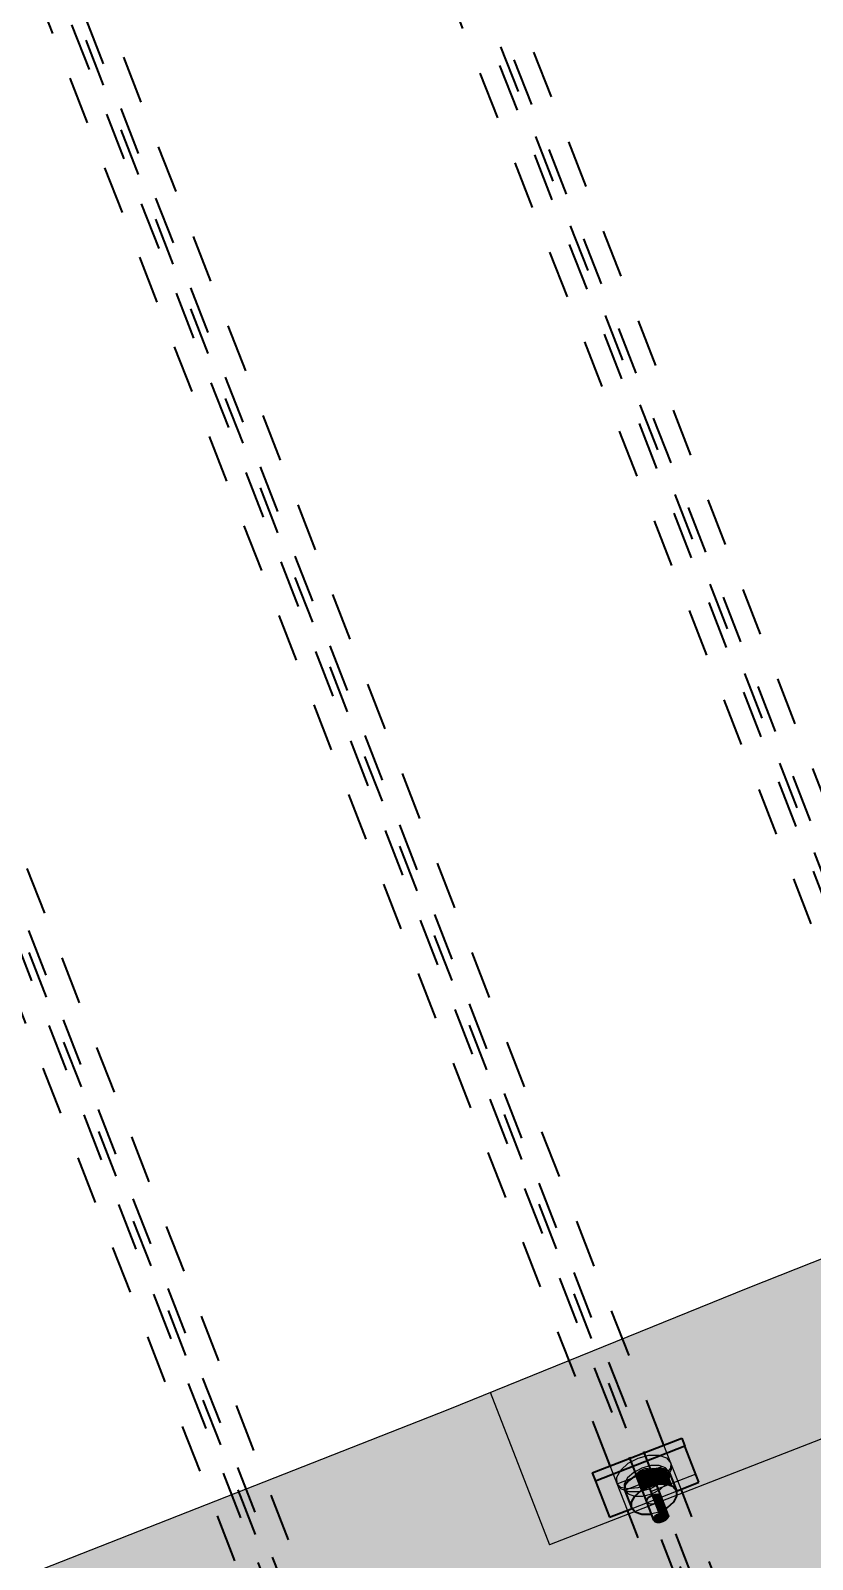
# Model space of a CAD drawing. Header units: metres. Extents: x 2688466 to 2688595, y 1221626 to 1221756.
# Drawn here: x 2688555.185 to 2688556.814, y 1221700.947 to 1221704.13 of the extents above; entities that cross this region are included whole.
import ezdxf

# ---------------------------------------------------------------- set-up
doc = ezdxf.new("R2010")
doc.units = ezdxf.units.M
doc.linetypes.add('AUSGEZOGEN', pattern=[0])
doc.linetypes.add('VERDECKT2_S2', pattern=[0.15, 0.1, -0.05])
for name, color, linetype, lineweight in [('Beton Ansicht', 7, 'AUSGEZOGEN', 35), ('Schnittbeschriftung', 7, 'AUSGEZOGEN', 50), ('Standard', 7, 'AUSGEZOGEN', 13)]:
    doc.layers.add(name, color=color, linetype=linetype, lineweight=lineweight)

msp = doc.modelspace()

# ---------------------------------------------------------------- hatches: boundary and pattern name
at = {"layer": 'Beton Ansicht', "linetype": 'AUSGEZOGEN', "lineweight": 13, "transparency": 33554687}
for color, points in [(6, [(2688556.3551, 1221701.1273), (2688556.3617, 1221701.1102), (2688556.5481, 1221701.1828), (2688556.5415, 1221701.1999)]), (6, [(2688556.3617, 1221701.1102), (2688556.3909, 1221701.0353), (2688556.4379, 1221701.0536), (2688556.4371, 1221701.0546), (2688556.4223, 1221701.0924), (2688556.423, 1221701.1011), (2688556.4307, 1221701.1112), (2688556.4442, 1221701.1213), (2688556.4615, 1221701.1297), (2688556.4799, 1221701.1351), (2688556.4966, 1221701.1369), (2688556.5091, 1221701.1346), (2688556.5155, 1221701.1287), (2688556.5303, 1221701.0908), (2688556.5303, 1221701.0896), (2688556.5773, 1221701.1079), (2688556.5481, 1221701.1828)]), (5, [(2688556.4366, 1221701.0662), (2688556.4434, 1221701.0788), (2688556.4307, 1221701.1112), (2688556.423, 1221701.1011)]), (5, [(2688556.4434, 1221701.0788), (2688556.4562, 1221701.0904), (2688556.4442, 1221701.1213), (2688556.4307, 1221701.1112)]), (5, [(2688556.4562, 1221701.0904), (2688556.4733, 1221701.0994), (2688556.4615, 1221701.1297), (2688556.4442, 1221701.1213)]), (5, [(2688556.4733, 1221701.0994), (2688556.4919, 1221701.1043), (2688556.4799, 1221701.1351), (2688556.4615, 1221701.1297)]), (5, [(2688556.4919, 1221701.1043), (2688556.5092, 1221701.1044), (2688556.4966, 1221701.1369), (2688556.4799, 1221701.1351)]), (5, [(2688556.5092, 1221701.1044), (2688556.5227, 1221701.0997), (2688556.5091, 1221701.1346), (2688556.4966, 1221701.1369)]), (5, [(2688556.5227, 1221701.0997), (2688556.5303, 1221701.0908), (2688556.5155, 1221701.1287), (2688556.5091, 1221701.1346)]), (5, [(2688556.4371, 1221701.0546), (2688556.4366, 1221701.0662), (2688556.423, 1221701.1011), (2688556.4223, 1221701.0924)]), (5, [(2688556.5111, 1221701.055), (2688556.524, 1221701.0666), (2688556.5307, 1221701.0792), (2688556.5303, 1221701.0908), (2688556.5227, 1221701.0997), (2688556.5092, 1221701.1044), (2688556.4919, 1221701.1043), (2688556.4733, 1221701.0994), (2688556.4562, 1221701.0904), (2688556.4434, 1221701.0788), (2688556.4366, 1221701.0662), (2688556.4371, 1221701.0546), (2688556.4446, 1221701.0457), (2688556.4581, 1221701.041), (2688556.4754, 1221701.0411), (2688556.4785, 1221701.0419), (2688556.4688, 1221701.0669), (2688556.4686, 1221701.0706), (2688556.4708, 1221701.0746), (2688556.4749, 1221701.0784), (2688556.4803, 1221701.0813), (2688556.4863, 1221701.0828), (2688556.4919, 1221701.0829), (2688556.4962, 1221701.0813), (2688556.4986, 1221701.0785), (2688556.5083, 1221701.0535)]), (5, [(2688556.4856, 1221701.0365), (2688556.4897, 1221701.0402), (2688556.4749, 1221701.0784), (2688556.4708, 1221701.0746)]), (5, [(2688556.4897, 1221701.0402), (2688556.4952, 1221701.0431), (2688556.4803, 1221701.0813), (2688556.4749, 1221701.0784)]), (5, [(2688556.4952, 1221701.0431), (2688556.5012, 1221701.0447), (2688556.4863, 1221701.0828), (2688556.4803, 1221701.0813)]), (5, [(2688556.5012, 1221701.0447), (2688556.5067, 1221701.0447), (2688556.4919, 1221701.0829), (2688556.4863, 1221701.0828)]), (5, [(2688556.5067, 1221701.0447), (2688556.511, 1221701.0432), (2688556.4962, 1221701.0813), (2688556.4919, 1221701.0829)]), (5, [(2688556.511, 1221701.0432), (2688556.5134, 1221701.0403), (2688556.4986, 1221701.0785), (2688556.4962, 1221701.0813)]), (5, [(2688556.4835, 1221701.0324), (2688556.4856, 1221701.0365), (2688556.4708, 1221701.0746), (2688556.4686, 1221701.0706)]), (5, [(2688556.4836, 1221701.0287), (2688556.4835, 1221701.0324), (2688556.4686, 1221701.0706), (2688556.4688, 1221701.0669)]), (5, [(2688556.5114, 1221701.0326), (2688556.5136, 1221701.0366), (2688556.5134, 1221701.0403), (2688556.511, 1221701.0432), (2688556.5067, 1221701.0447), (2688556.5012, 1221701.0447), (2688556.4952, 1221701.0431), (2688556.4897, 1221701.0402), (2688556.4856, 1221701.0365), (2688556.4835, 1221701.0324), (2688556.4836, 1221701.0287), (2688556.486, 1221701.0259), (2688556.4903, 1221701.0244), (2688556.4959, 1221701.0244), (2688556.5019, 1221701.026), (2688556.5073, 1221701.0289)])]:
    msp.add_hatch(color=color, dxfattribs=at).paths.add_polyline_path(points)
at = {"layer": 'Standard', "linetype": 'AUSGEZOGEN', "lineweight": 13, "transparency": 33554559}
h = msp.add_hatch(color=7, dxfattribs=at)
h.set_gradient(color1=(140, 255, 140), color2=(140, 255, 140), one_color=1)
h.paths.add_polyline_path([(2688556.6801, 1221701.5129), (2688556.0548, 1221701.2597), (2688551.9919, 1221699.6639), (2688551.4983, 1221699.4705), (2688548.6365, 1221698.3814), (2688546.3199, 1221697.5047), (2688546.049, 1221697.4036), (2688543.6358, 1221696.4948), (2688543.975, 1221695.6237), (2688560.9653, 1221702.2407), (2688560.639, 1221703.0785)], flags=0)
at = {"layer": 'Standard', "linetype": 'AUSGEZOGEN', "lineweight": 25, "transparency": 33554687}
h = msp.add_hatch(dxfattribs=at)
h.set_pattern_fill('MUSTER', scale=0.6975, angle=201.28, style=0, pattern_type=2)
h.set_pattern_definition([(201.28, (2688527.2504, 1221729.3488), (-0.396802, -0.903084), [0.6975, -0.6975]), (291.28, (2688527.2504, 1221729.3488), (0.903084, -0.396802), [0.6975, -0.6975])])
h.paths.add_polyline_path([(2688556.0548, 1221701.2597), (2688551.9919, 1221699.6639), (2688551.4983, 1221699.4705), (2688548.6365, 1221698.3814), (2688546.3199, 1221697.5047), (2688546.049, 1221697.4036), (2688543.6358, 1221696.4948), (2688543.975, 1221695.6237), (2688560.9653, 1221702.2407), (2688560.639, 1221703.0785), (2688556.6801, 1221701.5129)], flags=0)

# ---------------------------------------------------------------- linework, layer by layer
at = {"layer": 'Beton Ansicht', "linetype": 'VERDECKT2_S2', "lineweight": 35, "transparency": 33554687}
for p, q in [((2688557.3624, 1221701.0208), (2688555.4061, 1221706.044)), ((2688557.3176, 1221701.18), (2688555.4319, 1221706.0219)), ((2688557.3586, 1221701.196), (2688555.4729, 1221706.0379)), ((2688557.2468, 1221701.1524), (2688555.361, 1221705.9943)), ((2688557.2878, 1221701.1684), (2688555.402, 1221706.0103)), ((2688556.4985, 1221701.0345), (2688554.6667, 1221705.738)), ((2688556.5042, 1221701.1853), (2688554.7351, 1221705.7277)), ((2688556.4688, 1221701.0669), (2688554.6643, 1221705.7002)), ((2688556.4986, 1221701.0785), (2688554.6941, 1221705.7118)), ((2688556.3924, 1221701.1418), (2688554.6233, 1221705.6842)), ((2688555.8715, 1221700.4402), (2688553.9151, 1221705.4634)), ((2688555.8707, 1221700.4863), (2688553.9409, 1221705.4412)), ((2688555.8677, 1221700.6153), (2688553.9819, 1221705.4572)), ((2688555.7558, 1221700.5718), (2688553.8701, 1221705.4137)), ((2688555.8408, 1221700.4747), (2688553.9111, 1221705.4296)), ((2688556.7075, 1221700.6634), (2688556.54, 1221701.0934)), ((2688556.5957, 1221700.6198), (2688556.4282, 1221701.0499)), ((2688556.6807, 1221700.5228), (2688556.4836, 1221701.0287)), ((2688556.6472, 1221700.6529), (2688556.4985, 1221701.0345)), ((2688556.7105, 1221700.5344), (2688556.5134, 1221701.0403))]:
    msp.add_line(p, q, dxfattribs=at)
at = {"layer": 'Beton Ansicht', "linetype": 'AUSGEZOGEN', "lineweight": 35, "transparency": 33554687}
for p, q in [((2688556.3551, 1221701.1273), (2688556.5415, 1221701.1999)), ((2688556.5481, 1221701.1828), (2688556.3617, 1221701.1102)), ((2688556.5415, 1221701.1999), (2688556.5481, 1221701.1828)), ((2688556.5773, 1221701.1079), (2688556.5481, 1221701.1828)), ((2688556.3551, 1221701.1273), (2688556.3617, 1221701.1102)), ((2688556.3617, 1221701.1102), (2688556.3909, 1221701.0353)), ((2688556.4307, 1221701.1112), (2688556.423, 1221701.1011)), ((2688556.4442, 1221701.1213), (2688556.4307, 1221701.1112)), ((2688556.4615, 1221701.1297), (2688556.4442, 1221701.1213)), ((2688556.4799, 1221701.1351), (2688556.4615, 1221701.1297)), ((2688556.4966, 1221701.1369), (2688556.4799, 1221701.1351)), ((2688556.5091, 1221701.1346), (2688556.4966, 1221701.1369)), ((2688556.5155, 1221701.1287), (2688556.5091, 1221701.1346)), ((2688556.5155, 1221701.1287), (2688556.5303, 1221701.0908)), ((2688556.423, 1221701.1011), (2688556.4223, 1221701.0924)), ((2688556.4223, 1221701.0924), (2688556.4371, 1221701.0546)), ((2688556.4366, 1221701.0662), (2688556.4434, 1221701.0788)), ((2688556.4434, 1221701.0788), (2688556.4562, 1221701.0904)), ((2688556.4562, 1221701.0904), (2688556.4733, 1221701.0994)), ((2688556.4708, 1221701.0746), (2688556.4749, 1221701.0784)), ((2688556.4733, 1221701.0994), (2688556.4919, 1221701.1043)), ((2688556.4749, 1221701.0784), (2688556.4803, 1221701.0813)), ((2688556.4803, 1221701.0813), (2688556.4863, 1221701.0828)), ((2688556.4863, 1221701.0828), (2688556.4919, 1221701.0829)), ((2688556.4919, 1221701.1043), (2688556.5092, 1221701.1044)), ((2688556.4919, 1221701.0829), (2688556.4962, 1221701.0813)), ((2688556.4962, 1221701.0813), (2688556.4986, 1221701.0785)), ((2688556.5134, 1221701.0403), (2688556.4986, 1221701.0785)), ((2688556.5092, 1221701.1044), (2688556.5227, 1221701.0997)), ((2688556.5227, 1221701.0997), (2688556.5303, 1221701.0908)), ((2688556.5307, 1221701.0792), (2688556.524, 1221701.0666)), ((2688556.5303, 1221701.0896), (2688556.5773, 1221701.1079)), ((2688556.5303, 1221701.0908), (2688556.5307, 1221701.0792)), ((2688556.3909, 1221701.0353), (2688556.4379, 1221701.0536)), ((2688556.4371, 1221701.0546), (2688556.4366, 1221701.0662)), ((2688556.4446, 1221701.0457), (2688556.4371, 1221701.0546)), ((2688556.4686, 1221701.0706), (2688556.4708, 1221701.0746)), ((2688556.4688, 1221701.0669), (2688556.4686, 1221701.0706)), ((2688556.4836, 1221701.0287), (2688556.4688, 1221701.0669)), ((2688556.5111, 1221701.055), (2688556.5083, 1221701.0535)), ((2688556.524, 1221701.0666), (2688556.5111, 1221701.055)), ((2688556.4581, 1221701.041), (2688556.4446, 1221701.0457)), ((2688556.4754, 1221701.0411), (2688556.4581, 1221701.041)), ((2688556.4785, 1221701.0419), (2688556.4754, 1221701.0411)), ((2688556.4835, 1221701.0324), (2688556.4856, 1221701.0365)), ((2688556.4836, 1221701.0287), (2688556.4835, 1221701.0324)), ((2688556.486, 1221701.0259), (2688556.4836, 1221701.0287)), ((2688556.4856, 1221701.0365), (2688556.4897, 1221701.0402)), ((2688556.4903, 1221701.0244), (2688556.486, 1221701.0259)), ((2688556.4897, 1221701.0402), (2688556.4952, 1221701.0431)), ((2688556.4959, 1221701.0244), (2688556.4903, 1221701.0244)), ((2688556.4952, 1221701.0431), (2688556.5012, 1221701.0447)), ((2688556.5019, 1221701.026), (2688556.4959, 1221701.0244)), ((2688556.5012, 1221701.0447), (2688556.5067, 1221701.0447)), ((2688556.5073, 1221701.0289), (2688556.5019, 1221701.026)), ((2688556.5067, 1221701.0447), (2688556.511, 1221701.0432)), ((2688556.5114, 1221701.0326), (2688556.5073, 1221701.0289)), ((2688556.511, 1221701.0432), (2688556.5134, 1221701.0403)), ((2688556.5136, 1221701.0366), (2688556.5114, 1221701.0326)), ((2688556.5134, 1221701.0403), (2688556.5136, 1221701.0366))]:
    msp.add_line(p, q, dxfattribs=at)
at = {"layer": 'Beton Ansicht', "linetype": 'VERDECKT2_S2', "lineweight": 25, "transparency": 33554687}
for p, q in [((2688556.5188, 1221701.1479), (2688556.5042, 1221701.1853)), ((2688556.4069, 1221701.1044), (2688556.5188, 1221701.1479)), ((2688556.4145, 1221701.1334), (2688556.4299, 1221701.1474)), ((2688556.4299, 1221701.1474), (2688556.4504, 1221701.1582)), ((2688556.4504, 1221701.1582), (2688556.4727, 1221701.1641)), ((2688556.477, 1221701.1425), (2688556.4584, 1221701.1376)), ((2688556.4727, 1221701.1641), (2688556.4936, 1221701.1642)), ((2688556.4944, 1221701.1426), (2688556.477, 1221701.1425)), ((2688556.4936, 1221701.1642), (2688556.5097, 1221701.1585)), ((2688556.5079, 1221701.1379), (2688556.4944, 1221701.1426)), ((2688556.5097, 1221701.1585), (2688556.5188, 1221701.1479)), ((2688556.5188, 1221701.1479), (2688556.5179, 1221701.1375)), ((2688556.5188, 1221701.1479), (2688556.5193, 1221701.134)), ((2688556.54, 1221701.0934), (2688556.5188, 1221701.1479)), ((2688556.5706, 1221701.125), (2688556.3843, 1221701.0524)), ((2688556.4069, 1221701.1044), (2688556.3924, 1221701.1418)), ((2688556.4064, 1221701.1183), (2688556.4145, 1221701.1334)), ((2688556.4069, 1221701.1044), (2688556.4064, 1221701.1183)), ((2688556.4285, 1221701.1169), (2688556.4218, 1221701.1043)), ((2688556.423, 1221701.0918), (2688556.5154, 1221701.1278)), ((2688556.4414, 1221701.1286), (2688556.4285, 1221701.1169)), ((2688556.4584, 1221701.1376), (2688556.4414, 1221701.1286)), ((2688556.4478, 1221701.124), (2688556.45, 1221701.1281)), ((2688556.4479, 1221701.1203), (2688556.4478, 1221701.124)), ((2688556.4479, 1221701.1203), (2688556.4482, 1221701.1231)), ((2688556.4504, 1221701.1175), (2688556.4479, 1221701.1203)), ((2688556.45, 1221701.1184), (2688556.4479, 1221701.1203)), ((2688556.4482, 1221701.1231), (2688556.4506, 1221701.1263)), ((2688556.45, 1221701.1281), (2688556.4541, 1221701.1318)), ((2688556.454, 1221701.1177), (2688556.45, 1221701.1184)), ((2688556.4547, 1221701.116), (2688556.4504, 1221701.1175)), ((2688556.4506, 1221701.1263), (2688556.455, 1221701.1296)), ((2688556.4559, 1221701.1128), (2688556.4538, 1221701.1088)), ((2688556.4593, 1221701.1183), (2688556.454, 1221701.1177)), ((2688556.4541, 1221701.1318), (2688556.4595, 1221701.1347)), ((2688556.4567, 1221701.1108), (2688556.4542, 1221701.1075)), ((2688556.4602, 1221701.116), (2688556.4547, 1221701.116)), ((2688556.455, 1221701.1296), (2688556.4605, 1221701.1322)), ((2688556.46, 1221701.1165), (2688556.4559, 1221701.1128)), ((2688556.461, 1221701.114), (2688556.4567, 1221701.1108)), ((2688556.4652, 1221701.12), (2688556.4593, 1221701.1183)), ((2688556.4595, 1221701.1347), (2688556.4655, 1221701.1363)), ((2688556.4655, 1221701.1194), (2688556.46, 1221701.1165)), ((2688556.4662, 1221701.1176), (2688556.4602, 1221701.116)), ((2688556.4605, 1221701.1322), (2688556.4664, 1221701.134)), ((2688556.4665, 1221701.1167), (2688556.461, 1221701.114)), ((2688556.4708, 1221701.1227), (2688556.4652, 1221701.12)), ((2688556.4655, 1221701.1363), (2688556.471, 1221701.1363)), ((2688556.4714, 1221701.121), (2688556.4655, 1221701.1194)), ((2688556.4716, 1221701.1205), (2688556.4662, 1221701.1176)), ((2688556.4664, 1221701.134), (2688556.4717, 1221701.1346)), ((2688556.4724, 1221701.1184), (2688556.4665, 1221701.1167)), ((2688556.4751, 1221701.1259), (2688556.4708, 1221701.1227)), ((2688556.471, 1221701.1363), (2688556.4754, 1221701.1348)), ((2688556.477, 1221701.121), (2688556.4714, 1221701.121)), ((2688556.4758, 1221701.1242), (2688556.4716, 1221701.1205)), ((2688556.4717, 1221701.1346), (2688556.4757, 1221701.1338)), ((2688556.4925, 1221701.1133), (2688556.4718, 1221701.1032)), ((2688556.4778, 1221701.119), (2688556.4724, 1221701.1184)), ((2688556.4775, 1221701.1292), (2688556.4751, 1221701.1259)), ((2688556.4754, 1221701.1348), (2688556.4778, 1221701.1319)), ((2688556.4757, 1221701.1338), (2688556.4778, 1221701.1319)), ((2688556.4779, 1221701.1282), (2688556.4758, 1221701.1242)), ((2688556.4768, 1221701.1071), (2688556.4811, 1221701.1103)), ((2688556.4813, 1221701.1195), (2688556.477, 1221701.121)), ((2688556.4778, 1221701.1319), (2688556.4775, 1221701.1292)), ((2688556.4778, 1221701.1319), (2688556.4779, 1221701.1282)), ((2688556.4818, 1221701.1183), (2688556.4778, 1221701.119)), ((2688556.4811, 1221701.1103), (2688556.4836, 1221701.1136)), ((2688556.4837, 1221701.1167), (2688556.4813, 1221701.1195)), ((2688556.4817, 1221701.1089), (2688556.4838, 1221701.113)), ((2688556.4838, 1221701.1164), (2688556.4818, 1221701.1183)), ((2688556.4836, 1221701.1136), (2688556.4838, 1221701.1164)), ((2688556.4838, 1221701.113), (2688556.4837, 1221701.1167)), ((2688556.5087, 1221701.1253), (2688556.4925, 1221701.1133)), ((2688556.5112, 1221701.1189), (2688556.4958, 1221701.1048)), ((2688556.5154, 1221701.129), (2688556.5079, 1221701.1379)), ((2688556.5179, 1221701.1375), (2688556.5087, 1221701.1253)), ((2688556.5091, 1221701.1048), (2688556.5158, 1221701.1174)), ((2688556.5193, 1221701.134), (2688556.5112, 1221701.1189)), ((2688556.5158, 1221701.1174), (2688556.5154, 1221701.129)), ((2688556.5154, 1221701.129), (2688556.5155, 1221701.1287)), ((2688556.5154, 1221701.1278), (2688556.5155, 1221701.1287)), ((2688556.416, 1221701.0937), (2688556.4069, 1221701.1044)), ((2688556.4146, 1221701.0972), (2688556.4069, 1221701.1044)), ((2688556.4282, 1221701.0499), (2688556.4069, 1221701.1044)), ((2688556.4296, 1221701.0945), (2688556.4146, 1221701.0972)), ((2688556.4322, 1221701.0881), (2688556.416, 1221701.0937)), ((2688556.4218, 1221701.1043), (2688556.4222, 1221701.0927)), ((2688556.4222, 1221701.0927), (2688556.4297, 1221701.0839)), ((2688556.4222, 1221701.0927), (2688556.4223, 1221701.0924)), ((2688556.4223, 1221701.0924), (2688556.423, 1221701.0918)), ((2688556.4497, 1221701.0966), (2688556.4296, 1221701.0945)), ((2688556.4297, 1221701.0839), (2688556.4432, 1221701.0791)), ((2688556.453, 1221701.0882), (2688556.4322, 1221701.0881)), ((2688556.4379, 1221701.0536), (2688556.5303, 1221701.0896)), ((2688556.4432, 1221701.0791), (2688556.4606, 1221701.0792)), ((2688556.4718, 1221701.1032), (2688556.4497, 1221701.0966)), ((2688556.4753, 1221701.0941), (2688556.453, 1221701.0882)), ((2688556.4538, 1221701.1088), (2688556.4539, 1221701.1051)), ((2688556.4539, 1221701.1051), (2688556.4563, 1221701.1022)), ((2688556.4542, 1221701.1075), (2688556.454, 1221701.1048)), ((2688556.454, 1221701.1048), (2688556.4561, 1221701.1029)), ((2688556.4561, 1221701.1029), (2688556.4601, 1221701.1021)), ((2688556.4563, 1221701.1022), (2688556.4606, 1221701.1007)), ((2688556.4601, 1221701.1021), (2688556.4654, 1221701.1027)), ((2688556.4606, 1221701.1007), (2688556.4662, 1221701.1007)), ((2688556.4606, 1221701.0792), (2688556.4792, 1221701.0841)), ((2688556.4654, 1221701.1027), (2688556.4713, 1221701.1045)), ((2688556.4662, 1221701.1007), (2688556.4721, 1221701.1023)), ((2688556.4713, 1221701.1045), (2688556.4768, 1221701.1071)), ((2688556.4721, 1221701.1023), (2688556.4776, 1221701.1052)), ((2688556.4958, 1221701.1048), (2688556.4753, 1221701.0941)), ((2688556.4776, 1221701.1052), (2688556.4817, 1221701.1089)), ((2688556.4792, 1221701.0841), (2688556.4962, 1221701.0931)), ((2688556.4962, 1221701.0931), (2688556.5091, 1221701.1048)), ((2688556.4986, 1221701.0785), (2688556.4987, 1221701.0748)), ((2688556.4712, 1221701.0641), (2688556.4688, 1221701.0669)), ((2688556.4755, 1221701.0625), (2688556.4712, 1221701.0641)), ((2688556.481, 1221701.0626), (2688556.4755, 1221701.0625)), ((2688556.487, 1221701.0641), (2688556.481, 1221701.0626)), ((2688556.4924, 1221701.067), (2688556.487, 1221701.0641)), ((2688556.4966, 1221701.0708), (2688556.4924, 1221701.067)), ((2688556.5083, 1221701.0535), (2688556.4941, 1221701.046)), ((2688556.4987, 1221701.0748), (2688556.4966, 1221701.0708)), ((2688556.4941, 1221701.046), (2688556.4785, 1221701.0419))]:
    msp.add_line(p, q, dxfattribs=at)
at = {"layer": 'Schnittbeschriftung', "color": 7, "linetype": 'AUSGEZOGEN', "lineweight": 25, "transparency": 33554687}
msp.add_lwpolyline([(2688543.975, 1221695.6237), (2688543.6358, 1221696.4948), (2688546.049, 1221697.4036), (2688546.3199, 1221697.5047), (2688548.6365, 1221698.3814), (2688551.4983, 1221699.4705), (2688551.9919, 1221699.6639), (2688556.0548, 1221701.2597), (2688556.6801, 1221701.5129), (2688560.639, 1221703.0785), (2688560.9653, 1221702.2407), (2688543.975, 1221695.6237)], close=True, dxfattribs=at)

doc.saveas('drawing.dxf')
